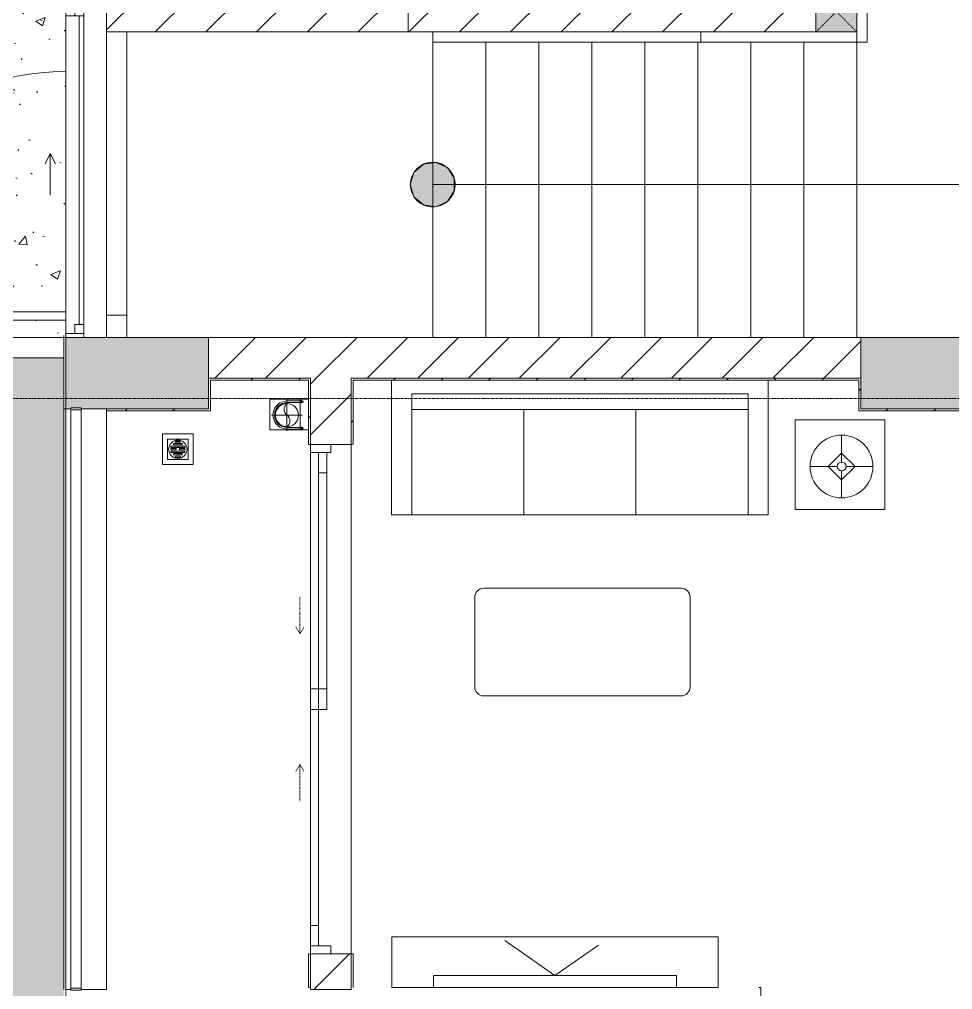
# Model space of a CAD drawing. Header units: millimetres. Extents: x 5357 to 259384, y -16348 to 109893.
# Drawn here: x 33425 to 38003, y 30637 to 35397 of the extents above; entities that cross this region are included whole.
import ezdxf

# ---------------------------------------------------------------- set-up
doc = ezdxf.new("R2010")
doc.units = ezdxf.units.MM
for name, pattern in [('Dash', [6, 3, -3]), ('Grid Line', [22.225, 12.7, -3.175, 3.175, -3.175]), ('IMPORT-CENTER _3_', [10.16, 6.35, -1.27, 1.27, -1.27]), ('Overhead', [3.96875, 2.38125, -1.5875])]:
    doc.linetypes.add(name, pattern=pattern)
for name, color, linetype, lineweight in [('0-1', 7, 'Continuous', 5), ('A-DETL-GENF', 92, 'Continuous', 9), ('A-DOOR', 31, 'Continuous', 9), ('A-DOOR-FRAM', 31, 'Continuous', 9), ('A-DOOR-HDLN', 31, 'Dash', 9), ('A-FLOR', 192, 'Continuous', 9), ('A-FLOR-1', 53, 'Continuous', 9), ('A-FLOR-HRAL', 11, 'Continuous', 9), ('A-FLOR-PATT', 8, 'Continuous', 9), ('A-GLAZ', 151, 'Continuous', 9), ('A-WALL', 113, 'Continuous', 9), ('A-WALL-3', 113, 'Continuous', 18), ('A-WALL-PATT', 111, 'Continuous', 9), ('A-WALL-PATT-2', 53, 'Continuous', 9), ('G-IMPT', 8, 'Continuous', 9), ('G-IMPT-2', 8, 'IMPORT-CENTER _3_', 9), ('I-FURN', 30, 'Continuous', 9), ('I-FURN-1', 254, 'Continuous', 9), ('I-WALL-1', 9, 'Continuous', 18), ('M-EQPM', 50, 'Continuous', 9), ('S-BEAM-1', 53, 'Continuous', 9), ('S-COLS', 52, 'Continuous', 9), ('S-COLS-1', 253, 'Continuous', 5), ('S-COLS-2', 9, 'Continuous', 18), ('S-COLS-5', 52, 'Continuous', 18), ('S-COLS-6', 52, 'Dash', 9), ('S-COLS-HDLN', 52, 'Dash', 9), ('S-GRID-1', 1, 'Grid Line', 9), ('S-STRS', 31, 'Continuous', 9), ('S-STRS-ANNO', 31, 'Continuous', 9), ('S-STRS-MBND', 31, 'Overhead', 9)]:
    doc.layers.add(name, color=color, linetype=linetype, lineweight=lineweight)
pattern_1 = [(45, (0, 0), (-116.6726, 116.6726), [])]
pattern_2 = [(45, (0, 0), (-124.4508, 124.4508), [])]

# ---------------------------------------------------------------- blocks, each defined once
blk = doc.blocks.new('NCV_TKTC_KET CAU_rvt-1-TKCS_MB CẢNH QUAN CÂY XANH')
at = {"layer": 'S-COLS-1'}
for points in [[(34352.6, 33486.9), (34352.6, 33836.9), (33652.6, 33836.9), (33652.6, 33486.9), (33677.6, 33486.9), (33677.6, 33491.9), (33727.6, 33491.9), (33727.6, 33486.9)], [(38852.6, 33486.9), (38852.6, 33836.9), (37552.6, 33836.9), (37552.6, 33486.9), (38644.1, 33486.9)]]:
    blk.add_hatch(color=256, dxfattribs=at).paths.add_polyline_path(points)
at = {"layer": 'S-BEAM-1'}
for p, q in [((33952.6, 33836.9), (33952.6, 35335.6)), ((33852.6, 33946.9), (33952.6, 33946.9)), ((33952.6, 33836.9), (33952.6, 33946.9))]:
    blk.add_line(p, q, dxfattribs=at)
at = {"layer": 'S-COLS-2'}
for p, q in [((33652.6, 33836.9), (33652.6, 33486.9)), ((34352.6, 33836.9), (33652.6, 33836.9)), ((34352.6, 33486.9), (34352.6, 33836.9)), ((37552.6, 33836.9), (37552.6, 33486.9)), ((38852.6, 33836.9), (37552.6, 33836.9)), ((33652.6, 33486.9), (33677.6, 33486.9)), ((33727.6, 33486.9), (34352.6, 33486.9)), ((37552.6, 33486.9), (38852.6, 33486.9))]:
    blk.add_line(p, q, dxfattribs=at)
blk = doc.blocks.new('LOBBY_SOFA_1 - LOBBY_SOFA_1-851489-TKCS_MB CẢNH QUAN CÂY XANH')
at = {"layer": 'I-FURN'}
for p, q in [((-2128.3, 1548.5), (-1160.3, 1548.5)), ((-2172.3, 1064.5), (-2172.3, 1504.5)), ((-1116.3, 1504.5), (-1116.3, 1064.5)), ((-1160.3, 1020.5), (-2128.3, 1020.5)), ((-2688.2, 633.5), (-3128.2, 633.5)), ((-3128.2, 633.5), (-3128.2, 193.5)), ((-2688.2, 193.5), (-2688.2, 633.5)), ((-2556, 660), (-708, 660)), ((-2556, 0), (-2556, 660)), ((-2457, 66), (-2457, 660)), ((-1907, 143), (-1907, 660)), ((-1357, 143), (-1357, 660)), ((-807, 660), (-807, 66)), ((-708, 660), (-708, 0)), ((-2915.4, 445), (-2915.4, 577)), ((-2981.4, 423), (-2915.4, 489)), ((-2915.4, 489), (-2849.4, 423)), ((-2937.4, 423), (-3069.4, 423)), ((-2915.4, 357), (-2981.4, 423)), ((-2849.4, 423), (-2915.4, 357)), ((-2915.4, 269), (-2915.4, 401)), ((-2893.4, 423), (-2761.4, 423)), ((-3128.2, 193.5), (-2688.2, 193.5)), ((-807, 143), (-2457, 143)), ((-807, 66), (-2457, 66))]:
    blk.add_line(p, q, dxfattribs=at)
for radius in [154, 22]:
    blk.add_circle((-2915.4, 423), radius, dxfattribs=at)
for centre, start, end in [((-2128.3, 1504.5), 90, 180), ((-1160.3, 1504.5), 0, 90), ((-2128.3, 1064.5), 180, 270), ((-1160.3, 1064.5), 270, 0)]:
    blk.add_arc(centre, 44, start, end, dxfattribs=at)
at = {"layer": 'I-FURN-1'}
for p, q in [((-2128.3, 1548.5), (-1160.3, 1548.5)), ((-2172.3, 1064.5), (-2172.3, 1504.5)), ((-1116.3, 1504.5), (-1116.3, 1064.5)), ((-1160.3, 1020.5), (-2128.3, 1020.5)), ((-3128.2, 633.5), (-2688.2, 633.5)), ((-3128.2, 193.5), (-3128.2, 633.5)), ((-2688.2, 633.5), (-2688.2, 193.5)), ((-2556, 660), (-708, 660)), ((-2556, 0), (-2556, 660)), ((-708, 660), (-708, 0)), ((-2688.2, 193.5), (-3128.2, 193.5))]:
    blk.add_line(p, q, dxfattribs=at)
for centre, start, end in [((-2128.3, 1504.5), 90, 180), ((-1160.3, 1504.5), 0, 90), ((-2128.3, 1064.5), 180, 270), ((-1160.3, 1064.5), 270, 0)]:
    blk.add_arc(centre, 44, start, end, dxfattribs=at)
blk = doc.blocks.new('RES_BAN AN - RES_BAN AN-V90-TKCS_MB CẢNH QUAN CÂY XANH')
at = {"layer": 'I-FURN-1'}
for p, q in [((0, 250), (1600, 250)), ((0, 0), (0, 250)), ((1600, 250), (1600, 0)), ((1600, 0), (0, 0))]:
    blk.add_line(p, q, dxfattribs=at)
blk = doc.blocks.new('KE TIVI-2 - KE TIVI-2-V91-TKCS_MB CẢNH QUAN CÂY XANH')
at = {"layer": 'I-FURN-1'}
for p, q in [((0, 60), (-245.7, 232.1)), ((213, 209.1), (0, 60)), ((-595.6, 60), (595.6, 60)), ((-595.6, 0), (-595.6, 60)), ((595.6, 60), (595.6, 0)), ((595.6, 0), (-595.6, 0))]:
    blk.add_line(p, q, dxfattribs=at)
blk = doc.blocks.new('NCV_TKTC_TANG 1_rvt-1-TKCS_MB CẢNH QUAN CÂY XANH')
at = {"layer": 'A-WALL-PATT-2'}
h = blk.add_hatch(dxfattribs=at)
h.set_pattern_fill('FP_10', color=256, style=0, pattern_type=2)
h.set_pattern_definition(pattern_1)
h.paths.add_polyline_path([(34352.6, 33626.9), (34842.6, 33626.9), (34842.6, 33636.9), (34352.6, 33636.9)])
h = blk.add_hatch(dxfattribs=at)
h.set_pattern_fill('FP_10', color=256, style=0, pattern_type=2)
h.set_pattern_definition(pattern_1)
h.paths.add_polyline_path([(34852.6, 30646.9), (34852.6, 30812.4), (34842.6, 30812.4), (34842.6, 30646.9)])
h.paths.add_polyline_path([(34852.6, 33312.4), (34852.6, 33636.9), (34842.6, 33636.9), (34842.6, 33312.4)])
h = blk.add_hatch(dxfattribs=at)
h.set_pattern_fill('FP_10', color=256, style=0, pattern_type=2)
h.set_pattern_definition(pattern_1)
h.paths.add_polyline_path([(35062.6, 33626.9), (37552.6, 33626.9), (37552.6, 33636.9), (35052.6, 33636.9), (35052.6, 33626.9)])
h = blk.add_hatch(dxfattribs=at)
h.set_pattern_fill('FP_10', color=256, style=0, pattern_type=2)
h.set_pattern_definition(pattern_1)
h.paths.add_polyline_path([(35062.6, 30646.9), (35062.6, 30813.1), (35052.6, 30813.1), (35052.6, 30646.9)])
h.paths.add_polyline_path([(35052.6, 33313.1), (35062.6, 33313.1), (35062.6, 33626.9), (35052.6, 33626.9)])
h = blk.add_hatch(dxfattribs=at)
h.set_pattern_fill('FP_10', color=256, style=0, pattern_type=2)
h.set_pattern_definition(pattern_1)
h.paths.add_polyline_path([(37552.6, 33476.9), (37552.6, 33626.9), (37542.6, 33626.9), (37542.6, 33476.9)])
h = blk.add_hatch(dxfattribs=at)
h.set_pattern_fill('FP_10', color=256, style=0, pattern_type=2)
h.set_pattern_definition(pattern_1)
h.paths.add_polyline_path([(34362.6, 33476.9), (34362.6, 33486.9), (33852.6, 33486.9), (33852.6, 33476.9)])
h = blk.add_hatch(dxfattribs=at)
h.set_pattern_fill('FP_10', color=256, style=0, pattern_type=2)
h.set_pattern_definition(pattern_1)
h.paths.add_polyline_path([(38862.6, 33476.9), (38862.6, 33486.9), (37552.6, 33486.9), (37552.6, 33476.9), (38644.1, 33476.9)])
h = blk.add_hatch(dxfattribs=at)
h.set_pattern_fill('FP_10', color=256, style=0, pattern_type=2)
h.set_pattern_definition(pattern_1)
h.paths.add_polyline_path([(37062.6, 27436.9), (37062.6, 29536.5), (37052.6, 29536.5), (37052.6, 27436.9)])
h.paths.add_polyline_path([(37052.6, 30436.5), (37062.6, 30436.9), (37062.6, 30646.9), (37052.6, 30646.9), (37052.6, 30436.9)])
at = {"layer": 'A-FLOR-1'}
for p, q in [((34852.6, 33272.4), (34852.6, 32112.4)), ((35052.6, 33312.4), (35052.6, 30813.1)), ((35052.6, 30813.1), (35052.6, 33312.4)), ((34952.6, 30813.1), (35052.6, 30813.1))]:
    blk.add_line(p, q, dxfattribs=at)
at = {"layer": 'I-WALL-1'}
for p, q in [((34842.6, 33636.9), (34352.6, 33636.9)), ((34352.6, 33636.9), (34352.6, 33626.9)), ((34352.6, 33626.9), (34352.6, 33486.9)), ((34362.6, 33626.9), (34842.6, 33626.9)), ((34362.6, 33486.9), (34362.6, 33626.9)), ((34852.6, 33636.9), (34842.6, 33636.9)), ((34842.6, 33626.9), (34842.6, 33312.4)), ((34852.6, 33312.4), (34852.6, 33636.9)), ((37552.6, 33636.9), (35052.6, 33636.9)), ((35052.6, 33636.9), (35052.6, 33626.9)), ((35052.6, 33626.9), (35052.6, 33313.1)), ((35062.6, 33626.9), (37542.6, 33626.9)), ((35062.6, 33313.1), (35062.6, 33626.9)), ((37542.6, 33626.9), (37542.6, 33476.9)), ((37552.6, 33626.9), (37552.6, 33636.9)), ((37552.6, 33486.9), (37552.6, 33626.9)), ((34352.6, 33486.9), (33852.6, 33486.9)), ((33852.6, 33486.9), (33852.6, 33476.9)), ((33852.6, 33476.9), (34362.6, 33476.9)), ((34362.6, 33476.9), (34362.6, 33486.9)), ((37542.6, 33476.9), (37552.6, 33476.9)), ((38852.6, 33486.9), (37552.6, 33486.9)), ((37552.6, 33476.9), (38862.6, 33476.9)), ((34842.6, 33312.4), (34852.6, 33312.4)), ((35052.6, 33313.1), (35062.6, 33313.1)), ((34852.6, 30812.4), (34842.6, 30812.4)), ((34842.6, 30812.4), (34842.6, 30646.9)), ((34852.6, 30646.9), (34852.6, 30812.4)), ((35062.6, 30813.1), (35052.6, 30813.1)), ((35052.6, 30813.1), (35052.6, 30646.9)), ((35062.6, 30646.9), (35062.6, 30813.1)), ((37062.6, 30646.9), (37052.6, 30646.9)), ((37062.6, 30436.5), (37062.6, 30646.9))]:
    blk.add_line(p, q, dxfattribs=at)
at = {"layer": 'I-FURN-1', "rotation": 180}
blk.add_blockref('LOBBY_SOFA_1 - LOBBY_SOFA_1-851489-TKCS_MB CẢNH QUAN CÂY XANH', (34542.6, 33626.9), dxfattribs=at)
at = {"layer": 'I-FURN-1'}
for name, p in [('RES_BAN AN - RES_BAN AN-V90-TKCS_MB CẢNH QUAN CÂY XANH', (35252.2, 30646.9)), ('KE TIVI-2 - KE TIVI-2-V91-TKCS_MB CẢNH QUAN CÂY XANH', (36052.2, 30646.9))]:
    blk.add_blockref(name, p, dxfattribs=at)
blk = doc.blocks.new('FD_01 - FD_01-1200x2200mm-1787918-TKCS_MB CẢNH QUAN CÂY XANH')
at = {"layer": 'A-DETL-GENF'}
for p, q in [((570, -100), (570, -1320)), ((610, -1320), (610, -100)), ((570, -1320), (610, -1320))]:
    blk.add_line(p, q, dxfattribs=at)
blk.add_arc((610, -100), 1220, 180, 268.1211, dxfattribs=at)
blk = doc.blocks.new('Top Rail Type - Top Rail_Internal_-950603-TKCS_MB CẢNH QUAN CÂY XANH')
at = {"layer": 'A-FLOR-HRAL'}
for p, q in [((35452.6, 35286.5), (35452.6, 35335.6)), ((36768.5, 35336.5), (36768.5, 35286.5)), ((36768.5, 35286.5), (35452.6, 35286.5))]:
    blk.add_line(p, q, dxfattribs=at)
blk = doc.blocks.new('Top Rail Type - Top Rail_Internal_-V174-TKCS_MB CẢNH QUAN CÂY XANH')
at = {"layer": 'A-FLOR-HRAL'}
for p, q in [((37338.8, 35586), (37362.1, 35536)), ((37458, 35586), (37338.8, 35586)), ((37583, 35586), (37458, 35586)), ((37583, 35461), (37583, 35586)), ((37458, 35536), (37362.1, 35536)), ((37533, 35536), (37458, 35536)), ((37533, 35461), (37533, 35536)), ((37533, 35336.5), (37533, 35461)), ((37583, 35286.5), (37583, 35461)), ((35452.6, 35335.6), (35452.6, 35286.5)), ((36768.5, 35336.5), (37458, 35336.5)), ((37458, 35336.5), (37533, 35336.5)), ((35452.6, 35286.5), (37458, 35286.5)), ((37458, 35286.5), (37583, 35286.5))]:
    blk.add_line(p, q, dxfattribs=at)
blk = doc.blocks.new('Railing - 50 x 10mm-1251311-TKCS_MB CẢNH QUAN CÂY XANH')
at = {"layer": 'A-FLOR-HRAL'}
for p, q in [((25, 5), (-25, 5)), ((-25, 5), (-25, -5)), ((25, -5), (25, 5)), ((-25, -5), (25, -5))]:
    blk.add_line(p, q, dxfattribs=at)
blk = doc.blocks.new('Railing - Railing-1598336-TKCS_MB CẢNH QUAN CÂY XANH')
at = {"layer": 'A-FLOR-HRAL'}
for p, q in [((33677.6, 33481.9), (33677.6, 30644)), ((33727.6, 30644), (33727.6, 33481.9))]:
    blk.add_line(p, q, dxfattribs=at)
for p in [(33702.6, 33486.9), (33702.6, 30639)]:
    blk.add_blockref('Railing - 50 x 10mm-1251311-TKCS_MB CẢNH QUAN CÂY XANH', p)
blk = doc.blocks.new('TKTC_XREF_251221_MB TANG 1 - TKTC_XREF_260130_MB TANG 1_dwg_THU NUOC - THU NUOC-444531-TKCS_MB TẦNG 1-4202120-TKCS_MB CẢNH QUAN CÂY XANH')
at = {"layer": 'M-EQPM'}
for p, q in [((-23.3, 10.8), (40.9, 10.8)), ((40.9, 4.8), (-23.3, 4.8)), ((-11, 23.3), (28.5, 23.3)), ((28.5, 17.3), (-11, 17.3)), ((-1.1, 35.6), (18.5, 35.6)), ((18.5, 29.6), (-1.1, 29.6)), ((-23.3, -13.6), (40.9, -13.6)), ((40.9, -19.6), (-23.3, -19.6)), ((-11, -26.1), (28.5, -26.1)), ((28.5, -32.1), (-11, -32.1)), ((-1.1, -38.5), (18.5, -38.5)), ((18.5, -44.5), (-1.1, -44.5))]:
    blk.add_line(p, q, dxfattribs=at)
at = {"layer": 'M-EQPM', "flags": 128}
for points in [[(83.7, -79.4), (83.7, 70.6), (-66.3, 70.6), (-66.3, -79.4)], [(58.7, -54.4), (58.7, 45.6), (-41.3, 45.6), (-41.3, -54.4)]]:
    blk.add_lwpolyline(points, close=True, dxfattribs=at)
for points in [[(-23.3, -1.2), (0.7, -1.2), (0.7, -7.2), (-23.3, -7.2)], [(40.9, -7.2), (16.7, -7.2), (16.7, -1.2), (40.9, -1.2)]]:
    blk.add_lwpolyline(points, dxfattribs=at)
at = {"layer": 'M-EQPM'}
for centre, radius, start, end in [((8.7, -4.4), 45, 360, 180), ((8.7, -4.4), 45, 360, 180), ((-23.3, 7.8), 3, 90, 270), ((-11, 20.3), 3, 90, 270), ((-1.1, 32.6), 3, 90, 270), ((18.5, 32.6), 3, 270, 90), ((28.5, 20.3), 3, 270, 90), ((40.9, 7.8), 3, 270, 90), ((8.7, -4.4), 45, 180, 360), ((8.7, -4.4), 45, 180, 360), ((-23.3, -4.2), 3, 90, 270), ((-23.3, -16.6), 3, 90, 270), ((-11, -29.1), 3, 90, 270), ((-1.1, -41.5), 3, 90, 270), ((18.5, -41.5), 3, 270, 90), ((28.5, -29.1), 3, 270, 90), ((40.9, -4.2), 3, 270, 90), ((40.9, -16.6), 3, 270, 90)]:
    blk.add_arc(centre, radius, start, end, dxfattribs=at)
blk = doc.blocks.new('TKTC_XREF_251221_MB TANG 1 - TKTC_XREF_260130_MB TANG 1_dwg_CUM U_DN100-4202112-TKCS_MB CẢNH QUAN CÂY XANH')
at = {"layer": 'G-IMPT'}
blk.add_hatch(color=256, dxfattribs=at).paths.add_polyline_path([(0, 61), (0, 57), (14.8, 55.1), (28.5, 49.4), (40.3, 40.3), (49.4, 28.5), (55.1, 14.8), (57, 0), (55.1, -14.8), (49.4, -28.5), (40.3, -40.3), (28.5, -49.4), (14.8, -55.1), (0, -57), (0, -61), (15.8, -58.9), (30.5, -52.8), (43.1, -43.1), (52.8, -30.5), (58.9, -15.8), (61, 0), (58.9, 15.8), (52.8, 30.5), (43.1, 43.1), (30.5, 52.8), (15.8, 58.9)])
for p, q in [((-79.1, 66.6), (-79.1, 63.4)), ((-76.6, 66.6), (-76.6, 63.4)), ((-74.6, 66.6), (-74.6, 63.4)), ((-72.7, 69.3), (-72.7, 60.7)), ((-66.9, 67.9), (-71.7, 67.9)), ((-66.9, 62.1), (-71.7, 62.1)), ((-65, 69), (0, 69)), ((-79.1, -63.4), (-79.1, -66.6)), ((-76.6, -63.4), (-76.6, -66.6)), ((-74.6, -63.4), (-74.6, -66.6)), ((-72.7, -60.7), (-72.7, -69.3)), ((-66.9, -62.1), (-71.7, -62.1)), ((-66.9, -67.9), (-71.7, -67.9)), ((-65, -69), (0, -69))]:
    blk.add_line(p, q, dxfattribs=at)
at = {"layer": 'G-IMPT', "flags": 128}
for points in [[(-72.7, 67.6), (-78.1, 67.6), (-78.1, 62.4), (-72.7, 62.4)], [(-71.7, 59.2), (-66.9, 59.2), (-66.9, 70.8), (-71.7, 70.8)], [(-66.9, 70.8), (-66.9, 72.7), (-65, 72.7), (-65, 57.3), (-66.9, 57.3), (-66.9, 59.2)], [(-65, 61), (0, 61), (0, 57)], [(-72.7, -62.4), (-78.1, -62.4), (-78.1, -67.6), (-72.7, -67.6)], [(-71.7, -70.8), (-66.9, -70.8), (-66.9, -59.2), (-71.7, -59.2)], [(-66.9, -59.2), (-66.9, -57.3), (-65, -57.3), (-65, -72.7), (-66.9, -72.7), (-66.9, -70.8)], [(-65, -61), (0, -61), (0, -57)]]:
    blk.add_lwpolyline(points, dxfattribs=at)
at = {"layer": 'G-IMPT'}
for centre, radius, start, end in [((-78.1, 66.6), 0.96, 90, 180), ((-78.1, 63.4), 0.96, 180, 270), ((-71.1, 69.3), 1.56, 112.6199, 247.3801), ((-67.9, 65), 4.8, 143.1301, 216.8699), ((-71.1, 60.7), 1.56, 112.6199, 247.3801), ((0, 0), 69, 270, 90), ((0, 0), 61, 270, 90), ((0, 0), 57, 270, 90), ((-78.1, -63.4), 0.96, 90, 180), ((-78.1, -66.6), 0.96, 180, 270), ((-71.1, -60.7), 1.56, 112.6199, 247.3801), ((-67.9, -65), 4.8, 143.1301, 216.8699), ((-71.1, -69.3), 1.56, 112.6199, 247.3801)]:
    blk.add_arc(centre, radius, start, end, dxfattribs=at)
blk = doc.blocks.new('TKTC_XREF_251221_MB TANG 1 - TKTC_XREF_260130_MB TANG 1_dwg_$cc-V296-TKCS_MB CẢNH QUAN CÂY XANH')
at = {"layer": 'G-IMPT'}
blk.add_circle((0, 0), 0.5, dxfattribs=at)
for centre, radius, start, end in [((0, 0), 0.5, 90, 270), ((0.188, 0.25), 0.313, 126.8699, 233.1301), ((-0.188, -0.25), 0.313, 306.8699, 53.1301)]:
    blk.add_arc(centre, radius, start, end, dxfattribs=at)
at = {"layer": 'G-IMPT-2'}
for p, q in [((0, -0.673), (0, 0.673)), ((-0.673, 0), (0.673, 0))]:
    blk.add_line(p, q, dxfattribs=at)
blk = doc.blocks.new('TKTC_XREF_251221_MB TANG 1 - TKTC_XREF_260130_MB TANG 1_dwg-4202109-TKCS_MB CẢNH QUAN CÂY XANH')
at = {"layer": 'G-IMPT', "flags": 128}
blk.add_lwpolyline([(-168349, -367962.4), (-168498.7, -367962.4), (-168498.7, -367812), (-168349, -367812)], close=True, dxfattribs=at)
blk.add_lwpolyline([(-168309.1, -367811.9), (-168348.9, -367812.2), (-168348.9, -367962.6), (-168309.1, -367962.4)], dxfattribs=at)
for name, p, xscale, yscale, zscale, rotation in [('TKTC_XREF_251221_MB TANG 1 - TKTC_XREF_260130_MB TANG 1_dwg_$cc-V296-TKCS_MB CẢNH QUAN CÂY XANH', (-168413.9, -367890.9), 113.7150000000073, 113.7150000000073, 113.7150000000073, 359.9990086636432), ('TKTC_XREF_251221_MB TANG 1 - TKTC_XREF_260130_MB TANG 1_dwg_CUM U_DN100-4202112-TKCS_MB CẢNH QUAN CÂY XANH', (-168413.9, -367890), 0.9975000000000006, 0.9975000000000006, 0.9975000000000006, 180.000991338195)]:
    blk.add_blockref(name, p, dxfattribs=dict(xscale=xscale, yscale=yscale, zscale=zscale, rotation=rotation))
blk.add_blockref('TKTC_XREF_251221_MB TANG 1 - TKTC_XREF_260130_MB TANG 1_dwg_THU NUOC - THU NUOC-444531-TKCS_MB TẦNG 1-4202120-TKCS_MB CẢNH QUAN CÂY XANH', (-168957.9, -368053.7))
blk = doc.blocks.new('TKTC_XREF_251221_MB TANG 1 - TKTC_XREF_251221_MB TANG 1-2038492-TKCS_MB CẢNH QUAN CÂY XANH')
blk.add_blockref('TKTC_XREF_251221_MB TANG 1 - TKTC_XREF_260130_MB TANG 1_dwg-4202109-TKCS_MB CẢNH QUAN CÂY XANH', (169499.1, 384109.7))
blk = doc.blocks.new('G1_SOF - BO TRU - 200x200-3050151-TKCS_MB CẢNH QUAN CÂY XANH')
at = {"layer": 'S-COLS-HDLN'}
for p, q in [((-100, 100), (100, -100)), ((100, 100), (-100, -100))]:
    blk.add_line(p, q, dxfattribs=at)
blk = doc.blocks.new('DEG_02-DEG_03 - DEG_02-2500x2400mm-CỬA ĐI 02 CÁNH TRƯỢT-625766-TKCS_MB CẢNH QUAN CÂY XANH')
at = {"layer": 'A-DOOR'}
for p, q in [((-1110, 100), (-1210, 100)), ((-1210, 100), (-1210, 60)), ((-1110, 60), (-1110, 100)), ((-1110, 100), (-50, 100)), ((50, 100), (-50, 100)), ((-50, 100), (-50, 60)), ((50, 60), (50, 100)), ((-1210, 60), (-1110, 60)), ((-50, 60), (-1110, 60)), ((50, 60), (-50, 60)), ((-50, 60), (-50, 20)), ((-50, 60), (50, 60)), ((50, 20), (50, 60)), ((50, 60), (1110, 60)), ((1210, 60), (1110, 60)), ((1110, 60), (1110, 20)), ((1210, 20), (1210, 60)), ((-50, 20), (50, 20)), ((1110, 20), (50, 20)), ((1110, 20), (1210, 20))]:
    blk.add_line(p, q, dxfattribs=at)
at = {"layer": 'A-DOOR-FRAM'}
for p, q in [((-1210, 100), (-1250, 100)), ((-1250, 100), (-1250, 0)), ((-1210, 0), (-1210, 100)), ((1250, 100), (1210, 100)), ((1210, 100), (1210, 0)), ((1250, 0), (1250, 100)), ((-1250, 0), (-1210, 0)), ((1210, 0), (1250, 0))]:
    blk.add_line(p, q, dxfattribs=at)
at = {"layer": 'A-DOOR-HDLN'}
for p, q in [((-500.4, 151.1), (-320.4, 151.1)), ((-320.4, 151.1), (-355, 171.1)), ((-320.4, 151.1), (-355, 131.1)), ((320.4, 151.1), (355, 171.1)), ((320.4, 151.1), (355, 131.1)), ((500.4, 151.1), (320.4, 151.1))]:
    blk.add_line(p, q, dxfattribs=at)
blk = doc.blocks.new('1_FAMILY RVT - W01-WxH 1000x3200-3541590-TKCS_MB CẢNH QUAN CÂY XANH')
at = {"layer": 'A-GLAZ'}
for p, q in [((-1600, 103.81), (1600, 103.81)), ((-1600, -96.19), (-1600, 103.81)), ((1600, 103.81), (1600, -96.19)), ((-1600, -7.29), (-1580.95, -7.29)), ((-1580.95, -7.29), (-22.225, -7.29)), ((-1580.95, -96.19), (-1580.95, -7.29)), ((-22.225, -7.29), (22.225, -7.29)), ((-22.225, -7.29), (-22.225, -96.19)), ((22.225, -7.29), (1536.5, -7.29)), ((22.225, -96.19), (22.225, -7.29)), ((22.225, -29.515), (1536.5, -29.515)), ((1536.5, -7.29), (1600, -7.29)), ((1536.5, -51.74), (1536.5, -7.29)), ((1580.95, -96.19), (1580.95, -7.29)), ((-1536.5, -51.74), (-1580.95, -51.74)), ((-1536.5, -96.19), (-1536.5, -51.74)), ((-1536.5, -73.965), (-22.225, -73.965)), ((22.225, -51.74), (-22.225, -51.74)), ((1580.95, -51.74), (1536.5, -51.74)), ((1600, -96.19), (-1600, -96.19)), ((-1600, -96.19), (-1536.5, -96.19)), ((-1536.5, -96.19), (-22.225, -96.19)), ((-22.225, -96.19), (22.225, -96.19)), ((22.225, -96.19), (1580.95, -96.19)), ((1580.95, -96.19), (1600, -96.19)), ((698.4, -172.39), (749.2, -146.99)), ((698.4, -172.39), (749.2, -197.79)), ((698.4, -172.39), (901.6, -172.39))]:
    blk.add_line(p, q, dxfattribs=at)

msp = doc.modelspace()

# ---------------------------------------------------------------- hatches: boundary and pattern name
at = {"layer": 'A-FLOR-PATT'}
h = msp.add_hatch(dxfattribs=at)
h.set_pattern_fill('FP_23', color=256, style=0, pattern_type=2)
h.set_pattern_definition([(0, (167.64, 11.2), (558.8, 558.8), [83.82, -16.764, 22.352, -16.764, -419.1]), (0, (167.64, 11.2), (558.8, 558.8), [-139.7, 83.82, -335.28]), (0, (139.7, 27.94), (558.8, 558.8), [55.88, -41.91, 83.82, -41.91, -335.28]), (0, (139.7, 27.94), (558.8, 558.8), [-223.52, 55.88, -279.4]), (0, (335.3, 251.46), (558.8, 558.8), [69.85, -27.94, 69.85, -391.16]), (0, (55.9, 363.2), (558.8, 558.8), [27.94, -55.88, 27.94, -447.04]), (90, (111.76, 363.2), (-558.8, 558.8), [50.292, -508.508]), (90, (279.4, 27.94), (-558.8, 558.8), [55.88, -502.92]), (90, (419.1, 251.46), (-558.8, 558.8), [55.88, -502.92]), (45, (352.04, 22.35), (0, 558.7996), [55.88, -734.383]), (135, (206.76, 22.35), (-558.7996, 0), [55.88, -734.383]), (63.435, (335.28, 25.15), (-0.0005, 558.8001), [55.88, -1193.635]), (75.964, (307.34, 27.94), (-0.00237, 558.80038), [55.88, -2248.111]), (75.964, (447.04, 251.46), (-0.00237, 558.80038), [44.704, -2259.287]), (75.964, (122.94, 363.22), (-0.00237, 558.80038), [39.116, -2264.875]), (104.036, (251.46, 27.94), (0.00237, 558.80038), [55.88, -2248.111]), (104.036, (391.16, 251.46), (0.00237, 558.80038), [44.704, -2259.287]), (104.036, (100.58, 363.22), (0.00237, 558.80038), [39.116, -2264.875]), (116.565, (223.52, 25.15), (0.0005, 558.8001), [55.88, -1193.634])])
h.paths.add_polyline_path([(33642.6, 17336.9), (33652.6, 17337), (33652.6, 19136.9), (33642.6, 19136.9), (33642.6, 25711.9), (33652.6, 25711.9), (33652.6, 27336.9), (33642.6, 27336.9), (33642.6, 33737.4), (31203.5, 33737.4), (31203.5, 18236.9), (31211.1, 18125), (31226.1, 18036.7), (31254, 17939.7), (31292.6, 17846.4), (31341.4, 17758.1), (31399.9, 17675.8), (31480, 17589), (31547.2, 17529.8), (31624.7, 17474.9), (31713, 17426.1), (31806.2, 17387.4), (31903.2, 17359.5), (32002.7, 17342.6), (32103.5, 17336.9)])
h.paths.add_polyline_path([(31203.5, 37137.4), (33642.6, 37137.4), (33642.6, 59946.9), (33652.6, 59946.9), (33652.6, 61561.9), (33642.6, 61561.9), (33642.6, 65035.3), (33652.6, 65035.3), (33652.6, 65040.9), (33642.6, 65040.9), (33642.6, 68136.9), (33652.6, 68136.9), (33652.6, 69762.3), (33642.6, 69762.3), (33642.6, 78236.9), (35742.6, 78236.9), (35744.4, 79046.9), (38162.6, 79046.9), (38162.6, 79036.9), (38152.6, 79036.9), (38152.6, 78236.9), (42252.6, 78236.9), (42252.6, 78636.9), (42552.6, 78636.9), (42552.6, 79236.9), (36103.5, 79236.9), (35855.3, 79230.6), (35607.8, 79211.8), (35361.5, 79180.4), (35117.1, 79136.6), (34875.3, 79080.5), (34636.6, 79012.2), (34401.7, 78931.9), (34171.2, 78839.8), (33945.6, 78736.2), (33725.5, 78621.2), (33510, 78494.3), (33269.9, 78333.5), (33092.2, 78202), (32897.2, 78041.7), (32711.6, 77872.5), (32535.6, 77694.7), (32369.5, 77508.9), (32213.4, 77315.4), (32067.7, 77114.8), (31932.5, 76907.4), (31806.3, 76690.2), (31693.9, 76472.3), (31583.6, 76226.6), (31502.6, 76021.4), (31423.8, 75788.4), (31356.8, 75551.8), (31301.8, 75312.4), (31258.9, 75070.6), (31228.2, 74827), (31209.7, 74582.3), (31203.5, 74336.9), (31205.5, 62060.3), (31211.4, 62000.9), (31234, 61917.3), (31258, 61859.3), (31299, 61792.4), (31349.9, 61732.8), (31409.6, 61681.8), (31476.5, 61640.8), (31549, 61610.8), (31625.3, 61592.5), (31703.5, 61586.3), (32403.5, 61586.3), (32403.5, 40886.3), (31703.5, 40886.3), (31618.1, 40878.5), (31534.7, 40855.9), (31476.5, 40831.8), (31409.6, 40790.8), (31349.9, 40739.9), (31299, 40680.2), (31258, 40613.3), (31228, 40540.8), (31209.7, 40464.6), (31203.5, 40362.8), (31203.5, 38883.4)])
h.paths.add_polyline_path([(54962.6, 78236.9), (62552.6, 78236.9), (62432.4, 78384.4), (62310.9, 78513.5), (62180.6, 78633.7), (62021.7, 78758.5), (61896, 78845), (61742.9, 78935.1), (61583.3, 79014.3), (61418.9, 79081.8), (61250.4, 79137.3), (61078.8, 79180.8), (60904.8, 79211.9), (60728.8, 79230.6), (60552.6, 79236.9), (46052.6, 79236.9), (46052.6, 78636.9), (46352.6, 78636.9), (46352.6, 78246.9), (54952.6, 78246.9), (54952.6, 78236.9), (54958.6, 78236.9)])
h = msp.add_hatch(dxfattribs=at)
h.set_pattern_fill('FP_15', color=256, style=0, pattern_type=2)
h.set_pattern_definition([(50, (0, 0), (480.966, -42.0786), [50.292, -553.212]), (355, (0, 0), (-93.0416, 504.3895), [40.234, -442.57]), (100.451, (40.1, -3.5), (387.9285, 462.3076), [42.742, -470.158]), (46.184, (0, 134.1), (715.649, -110.993), [75.438, -829.818]), (96.636, (59.64, 124.86), (626.742, 653.208), [64.112, -705.237]), (351.184, (0, 134.1), (626.75, 653.202), [60.35, -663.854]), (21, (67.06, 100.6), (400.2623, -269.9797), [50.292, -553.212]), (326, (67.06, 100.6), (163.157, 486.2564), [40.234, -442.57]), (71.451, (100.4, 78.1), (563.421, 216.272), [42.742, -470.158]), (37.5, (0, 0), (8.15385, 223.22557), [7.376, -429.829, 7.376, -441.899, -444.246]), (37.5, (0, 0), (8.15385, 223.22557), [-886.48, 7.376, -436.87]), (7.5, (0, 0), (176.404, 264.477), [7.376, -248.778, 7.376, -419.771, -169.316]), (7.5, (0, 0), (176.404, 264.477), [-683.301, 7.376, -161.94]), (327.5, (-149.53, 0), (357.96023, -15.1245), [7.376, -160.264, 7.376, -515.661, -694.03]), (327.5, (-149.53, 0), (357.96023, -15.1245), [-690.677, 7.376, -686.653]), (317.5, (-216.6, 0), (391.0616, 67.1262), [7.376, -210.556, 7.376, -339.974, -492.862]), (317.5, (-216.6, 0), (391.0616, 67.1262), [-565.282, 7.376, -485.485])])
h.paths.add_polyline_path([(32542.6, 33837.4), (33642.6, 33837.4), (33642.6, 33846.9), (33652.6, 33846.9), (33652.6, 37037.4), (31103.5, 37037.4), (31103.5, 33837.4), (32542.6, 33837.4)])
at = {"layer": 'A-WALL-PATT'}
h = msp.add_hatch(dxfattribs=at)
h.set_pattern_fill('FP_1', color=256, style=0, pattern_type=2)
h.set_pattern_definition(pattern_2)
h.paths.add_polyline_path([(36768.9, 35335.6), (36768.9, 35336.5), (37332.6, 35336.5), (37332.6, 35535.6), (33852.6, 35535.6), (33852.6, 35335.6), (34407.6, 35335.6)])
h = msp.add_hatch(dxfattribs=at)
h.set_pattern_fill('FP_1', color=256, style=0, pattern_type=2)
h.set_pattern_definition(pattern_2)
h.paths.add_polyline_path([(37552.6, 33636.9), (37552.6, 33836.9), (34352.6, 33836.9), (34352.6, 33636.9), (36828.4, 33636.9)])
h = msp.add_hatch(dxfattribs=at)
h.set_pattern_fill('FP_1', color=256, style=0, pattern_type=2)
h.set_pattern_definition(pattern_2)
h.paths.add_polyline_path([(35052.6, 30637.5), (35052.6, 30812.4), (34852.6, 30812.4), (34852.6, 30637.5), (34952.6, 30637.5)])
h.paths.add_polyline_path([(35012.8, 33312.4), (35052.6, 33312.4), (35052.6, 33636.9), (34852.6, 33636.9), (34852.6, 33312.4), (34952.6, 33312.4)])
at = {"layer": 'S-COLS-1'}
msp.add_hatch(color=256, dxfattribs=at).paths.add_polyline_path([(37532.6, 35336.5), (37532.6, 35535.6), (37332.6, 35535.6), (37332.6, 35336.5), (37458, 35336.5)])
at = {"layer": 'S-STRS-ANNO'}
h = msp.add_hatch(color=256, dxfattribs=at)
edge = h.paths.add_edge_path()
edge.add_arc((35452.6, 34586.9), 110, 0, 360)
msp.add_hatch(color=256, dxfattribs=at).paths.add_polyline_path([(35468.2, 34478.1), (35524.6, 34503.8), (35558.1, 34555.9), (35558.1, 34617.9), (35524.6, 34670.1), (35468.2, 34695.8), (35406.9, 34687), (35360, 34646.4), (35342.6, 34586.9), (35360, 34527.5), (35406.9, 34486.9)])

# ---------------------------------------------------------------- linework, layer by layer
at = {"layer": 'A-FLOR'}
for p, q in [((32542.6, 33837.4), (33642.8, 33837.4)), ((33642.6, 33737.4), (32542.6, 33737.4))]:
    msp.add_line(p, q, dxfattribs=at)
at = {"layer": 'A-WALL'}
for p, q in [((37332.6, 35336.5), (37332.6, 35535.6)), ((33642.6, 30637.4), (33642.6, 33486.9)), ((33652.6, 33486.9), (33652.6, 30637.4)), ((33852.6, 33476.9), (33852.6, 30637.5)), ((34852.6, 32112.4), (34852.6, 33272.4)), ((35052.6, 33312.4), (35052.6, 30813.1)), ((33652.6, 30637.5), (33677.6, 30637.5)), ((33727.6, 30637.5), (33852.6, 30637.5))]:
    msp.add_line(p, q, dxfattribs=at)
at = {"layer": 'A-WALL-3'}
for p, q in [((33852.6, 35335.6), (36768.9, 35335.6)), ((33642.6, 33846.9), (33642.6, 33486.9)), ((33652.6, 33486.9), (33652.6, 33837.4)), ((37552.6, 33836.9), (34352.6, 33836.9)), ((34352.6, 33836.9), (34352.6, 33636.9)), ((37552.6, 33636.9), (37552.6, 33836.9)), ((34352.6, 33636.9), (34852.6, 33636.9)), ((34852.6, 33636.9), (34852.6, 33312.4)), ((35052.6, 33636.9), (37552.6, 33636.9)), ((35052.6, 33312.4), (35052.6, 33636.9)), ((33642.6, 33486.9), (33652.6, 33486.9)), ((34952.6, 33312.4), (35052.6, 33312.4)), ((34852.6, 30812.4), (34852.6, 30637.5)), ((35052.6, 30812.4), (34952.6, 30812.4)), ((35052.6, 30637.5), (35052.6, 30812.4)), ((34852.6, 30637.5), (35052.6, 30637.5))]:
    msp.add_line(p, q, dxfattribs=at)
at = {"layer": 'S-COLS'}
msp.add_line((37332.6, 35535.6), (37332.6, 35336.5), dxfattribs=at)
at = {"layer": 'S-COLS-5'}
msp.add_line((37532.6, 35336.5), (37532.6, 35535.6), dxfattribs=at)
at = {"layer": 'S-GRID-1'}
for p, q in [((33652.6, 20960.6), (33652.6, 80482.7)), ((127525.3, 33836.9), (32145.8, 33836.9)), ((130319.3, 33536.9), (29351.8, 33536.9))]:
    msp.add_line(p, q, dxfattribs=at)
at = {"layer": 'S-STRS'}
for p, q in [((35452.6, 35286.5), (35452.6, 33836.9)), ((35712.6, 35286.5), (35712.6, 33836.9)), ((35972.6, 35286.5), (35972.6, 33836.9)), ((36232.6, 35286.5), (36232.6, 33836.9)), ((36492.6, 35286.5), (36492.6, 33836.9)), ((36752.6, 35286.5), (36752.6, 33836.9)), ((37012.6, 35286.5), (37012.6, 33836.9)), ((37272.6, 35286.5), (37272.6, 33836.9)), ((37532.6, 35286.5), (37532.6, 33836.9))]:
    msp.add_line(p, q, dxfattribs=at)
at = {"layer": 'S-STRS-ANNO'}
for p, q in [((35406.9, 34687), (35360, 34646.4)), ((35468.2, 34695.8), (35406.9, 34687)), ((35524.6, 34670.1), (35468.2, 34695.8)), ((35558.1, 34617.9), (35524.6, 34670.1)), ((35360, 34646.4), (35342.6, 34586.9)), ((35558.1, 34555.9), (35558.1, 34617.9)), ((35342.6, 34586.9), (35360, 34527.5)), ((35452.6, 34586.9), (35712.6, 34586.9)), ((35712.6, 34586.9), (35972.6, 34586.9)), ((35972.6, 34586.9), (36232.6, 34586.9)), ((36232.6, 34586.9), (36492.6, 34586.9)), ((36492.6, 34586.9), (36752.6, 34586.9)), ((36752.6, 34586.9), (37012.6, 34586.9)), ((37012.6, 34586.9), (37272.6, 34586.9)), ((37272.6, 34586.9), (37532.6, 34586.9)), ((37532.6, 34586.9), (38267.6, 34586.9)), ((35360, 34527.5), (35406.9, 34486.9)), ((35524.6, 34503.8), (35558.1, 34555.9)), ((35406.9, 34486.9), (35468.2, 34478.1)), ((35468.2, 34478.1), (35524.6, 34503.8))]:
    msp.add_line(p, q, dxfattribs=at)
msp.add_circle((35452.6, 34586.9), 110, dxfattribs=at)
at = {"layer": 'S-STRS-MBND'}
for p, q in [((35332.7, 35336.9), (35332.7, 35535.6)), ((35452.6, 35336.9), (35332.7, 35336.9)), ((35452.6, 35336.9), (35452.6, 33836.9)), ((35452.6, 35336.9), (37532.6, 35336.9)), ((37532.6, 35336.9), (37532.6, 33836.9)), ((33852.6, 33836.9), (35452.6, 33836.9)), ((35452.6, 33836.9), (37532.6, 33836.9))]:
    msp.add_line(p, q, dxfattribs=at)

# ---------------------------------------------------------------- block references
at = {"layer": '0-1'}
for name in ['NCV_TKTC_KET CAU_rvt-1-TKCS_MB CẢNH QUAN CÂY XANH', 'NCV_TKTC_TANG 1_rvt-1-TKCS_MB CẢNH QUAN CÂY XANH']:
    msp.add_blockref(name, (0, 0), dxfattribs=at)
at = {"layer": 'A-DOOR'}
for name, p, rotation in [('FD_01 - FD_01-1200x2200mm-1787918-TKCS_MB CẢNH QUAN CÂY XANH', (33752.6, 34531.9), 269.9999999999999), ('DEG_02-DEG_03 - DEG_02-2500x2400mm-CỬA ĐI 02 CÁNH TRƯỢT-625766-TKCS_MB CẢNH QUAN CÂY XANH', (34952.6, 32062.4), 89.9999999999999)]:
    msp.add_blockref(name, p, dxfattribs=dict(at, rotation=rotation))
at = {"layer": 'A-FLOR-HRAL'}
for name in ['Top Rail Type - Top Rail_Internal_-V174-TKCS_MB CẢNH QUAN CÂY XANH', 'Top Rail Type - Top Rail_Internal_-950603-TKCS_MB CẢNH QUAN CÂY XANH', 'Railing - Railing-1598336-TKCS_MB CẢNH QUAN CÂY XANH']:
    msp.add_blockref(name, (0, 0), dxfattribs=at)
at = {"layer": 'A-GLAZ', "rotation": 270}
msp.add_blockref('1_FAMILY RVT - W01-WxH 1000x3200-3541590-TKCS_MB CẢNH QUAN CÂY XANH', (33748.8, 35437.4), dxfattribs=at)
at = {"layer": 'M-EQPM'}
msp.add_blockref('TKTC_XREF_251221_MB TANG 1 - TKTC_XREF_251221_MB TANG 1-2038492-TKCS_MB CẢNH QUAN CÂY XANH', (33652.6, 17236.9), dxfattribs=at)
at = {"layer": 'S-COLS-6'}
msp.add_blockref('G1_SOF - BO TRU - 200x200-3050151-TKCS_MB CẢNH QUAN CÂY XANH', (37432.6, 35435.6), dxfattribs=at)

doc.saveas('drawing.dxf')
